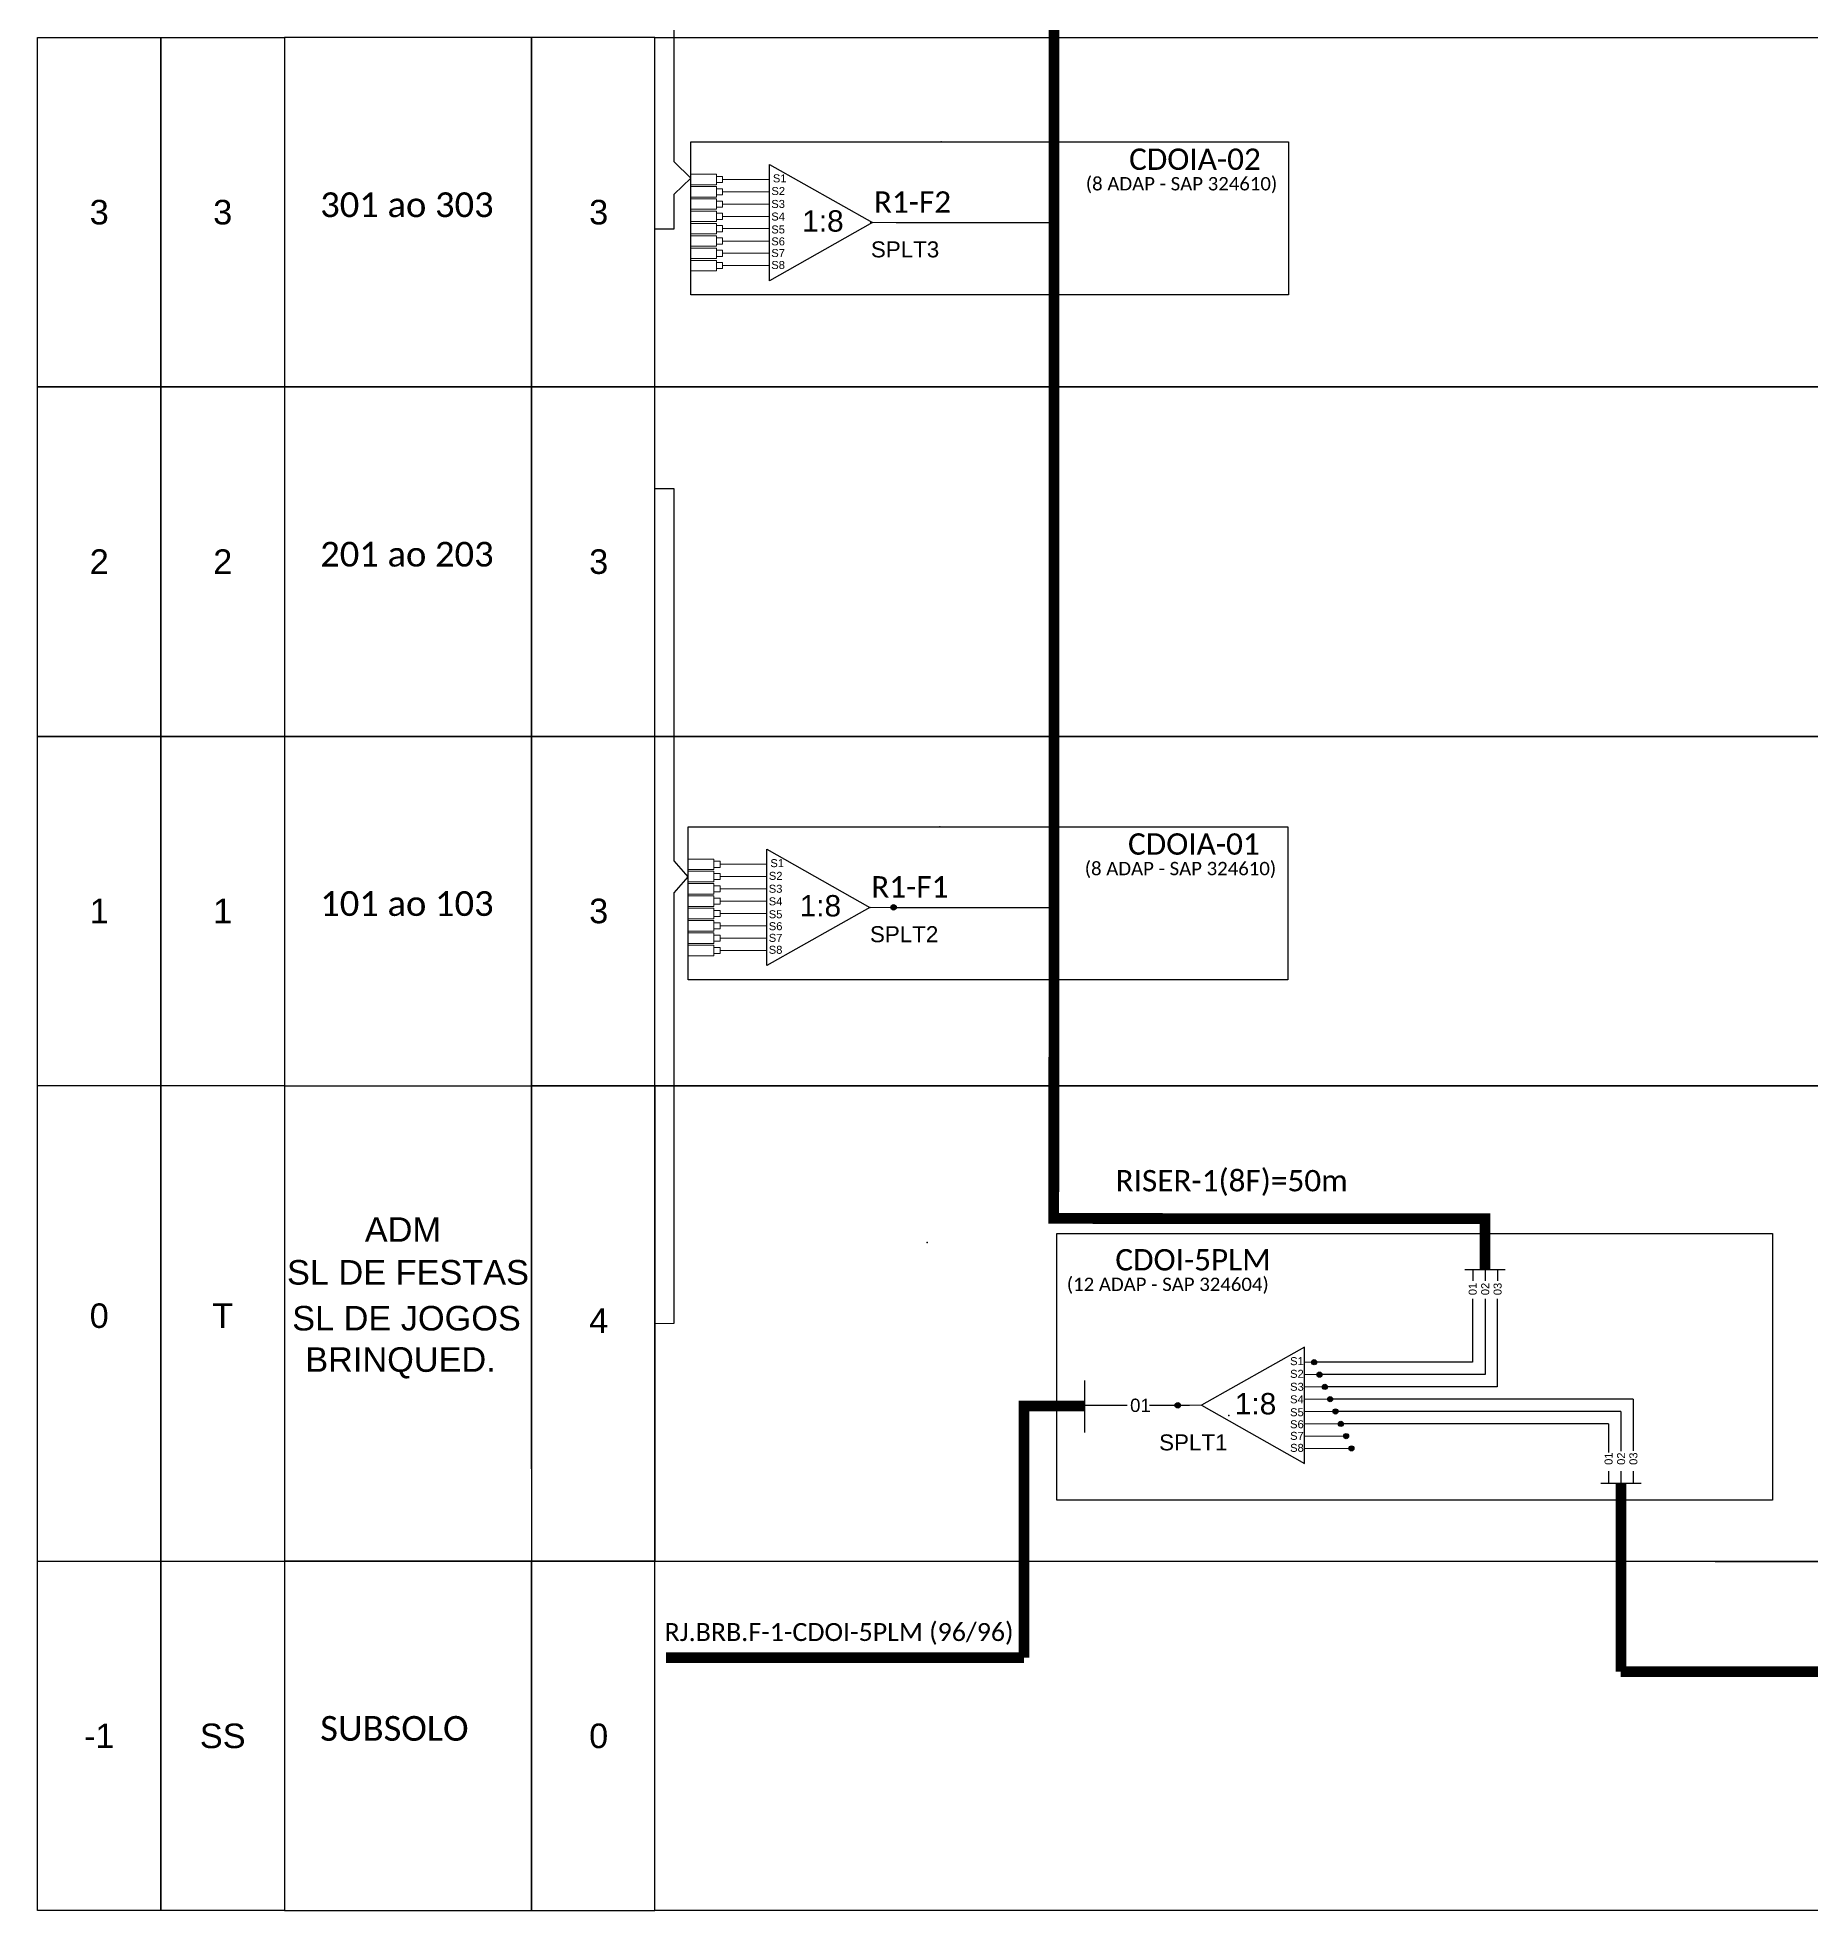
# Model space of a CAD drawing. Header units: inches. Extents: x 1064 to 5530, y 550 to 970.
# Drawn here: x 5258.4 to 5391.4, y 683 to 823.4 of the extents above; entities that cross this region are included whole.
import ezdxf
from ezdxf.enums import TextEntityAlignment as Align

# ---------------------------------------------------------------- set-up
doc = ezdxf.new("R2010")
doc.units = ezdxf.units.IN
doc.header["$MEASUREMENT"] = 0
doc.styles.add('ARIAL', font='arial.ttf')
doc.styles.add('WMF-Calibri0', font='calibri.ttf')

# ---------------------------------------------------------------- blocks, each defined once
blk = doc.blocks.new('SPLITTER_')
blk.add_point((0, 0))
at = {"style": 'ARIAL', "flags": 4}
blk.add_attdef('SPLT', (0, -3.26), '', height=1.5, dxfattribs=at)
blk = doc.blocks.new('SPLT_1-8_SC-APC_ESQ')
at = {"color": 3, "lineweight": 0}
for points in [[(2.41, -3.02), (0, -3.02)], [(2.41, -3.02), (2.41, -4)], [(2.41, -4), (0, -4)], [(2.41, -4.17), (0, -4.17)], [(2.41, -5.16), (0, -5.16)], [(2.41, -4.17), (2.41, -5.16)], [(2.99, -3.51), (7.37, -3.51)], [(7.37, -4.66), (2.99, -4.66)], [(2.41, -5.32), (0, -5.32)], [(2.41, -6.31), (0, -6.31)], [(2.41, -6.48), (0, -6.48)], [(2.41, -5.32), (2.41, -6.31)], [(2.41, -6.48), (2.41, -7.46)], [(7.37, -5.82), (2.99, -5.82)], [(7.37, -6.97), (2.99, -6.97)], [(2.41, -7.46), (0, -7.46)], [(2.41, -7.63), (0, -7.63)], [(2.41, -8.62), (0, -8.62)], [(2.41, -7.63), (2.41, -8.62)], [(7.37, -8.12), (2.99, -8.12)], [(2.41, -8.78), (0, -8.78)], [(2.41, -9.77), (0, -9.77)], [(2.41, -9.94), (0, -9.94)], [(2.41, -8.78), (2.41, -9.77)], [(2.41, -9.94), (2.41, -10.92)], [(7.37, -9.28), (2.99, -9.28)], [(7.37, -10.43), (2.99, -10.43)], [(2.41, -10.92), (0, -10.92)], [(2.41, -11.09), (0, -11.09)], [(2.41, -12.08), (0, -12.08)], [(2.41, -11.09), (2.41, -12.08)], [(7.37, -11.58), (2.99, -11.58)]]:
    blk.add_lwpolyline(points, dxfattribs=at)
for points in [[(2.99, -3.22), (2.41, -3.22), (2.41, -3.8), (2.99, -3.8)], [(2.99, -4.38), (2.41, -4.38), (2.41, -4.95), (2.99, -4.95)], [(2.99, -5.53), (2.41, -5.53), (2.41, -6.1), (2.99, -6.1)], [(2.99, -6.68), (2.41, -6.68), (2.41, -7.26), (2.99, -7.26)], [(2.99, -7.84), (2.41, -7.84), (2.41, -8.41), (2.99, -8.41)], [(2.99, -8.99), (2.41, -8.99), (2.41, -9.56), (2.99, -9.56)], [(2.99, -10.14), (2.41, -10.14), (2.41, -10.72), (2.99, -10.72)], [(2.99, -11.3), (2.41, -11.3), (2.41, -11.87), (2.99, -11.87)]]:
    blk.add_lwpolyline(points, close=True, dxfattribs=at)
at = {"color": 1}
blk.add_lwpolyline([(7.37, -2.1), (17.04, -7.55), (7.37, -13), (7.37, -2.1)], dxfattribs=at)
at = {"color": 1, "lineweight": 0}
blk.add_lwpolyline([(17.04, -7.55), (19.26, -7.55)], dxfattribs=at)
at = {"color": 1, "style": 'ARIAL'}
for s, height, p in [('S1', 0.75, (7.7, -3.78)), ('S2', 0.75, (7.56, -4.97)), ('S3', 0.75, (7.55, -6.18)), ('S4', 0.75, (7.55, -7.36)), ('1:8', 2, (10.45, -8.4)), ('S5', 0.75, (7.55, -8.57)), ('S6', 0.75, (7.55, -9.69)), ('S7', 0.75, (7.55, -10.78)), ('S8', 0.75, (7.55, -11.9))]:
    blk.add_text(s, height=height, dxfattribs=at).set_placement(p)
blk = doc.blocks.new('A$C415C251F')
at = {"color": 3}
blk.add_point((0, 0), dxfattribs=at)
blk = doc.blocks.new('LEG_CDOIA8_C-SPLT_ESQ')
at = {"color": 3, "extrusion": (0, 0, -1), "xscale": -1, "zscale": -1}
blk.add_blockref('A$C415C251F', (0, 0), dxfattribs=at)
at = {"color": 1, "style": 'WMF-Calibri0', "flags": 4}
blk.add_attdef('CDO', (21.44, -2.61), '', height=2, dxfattribs=at)
blk.add_attdef('MODELO', text='', height=1.5, dxfattribs=at).set_placement((22.54, -4.54), align=Align.CENTER)
at = {"style": 'ARIAL', "flags": 4}
blk.add_attdef('SPLITAGEM', text='', height=1.5, dxfattribs=at).set_placement((18.61, -12.59), align=Align.CENTER)

msp = doc.modelspace()

# ---------------------------------------------------------------- hatches: boundary and pattern name
h = msp.add_hatch(color=3)
h.dxf.hatch_style = 1
edge = h.paths.add_edge_path()
edge.add_arc((5322.64, 758.2), 0.205, 0, 360)
h = msp.add_hatch(color=3)
h.dxf.hatch_style = 1
edge = h.paths.add_edge_path()
edge.add_arc((5354.17, 724.1), 0.193, 0, 360)
h = msp.add_hatch(color=3)
h.dxf.hatch_style = 1
edge = h.paths.add_edge_path()
edge.add_arc((5354.57, 723.17), 0.193, 0, 360)
h = msp.add_hatch(color=3)
h.dxf.hatch_style = 1
edge = h.paths.add_edge_path()
edge.add_arc((5354.97, 722.25), 0.193, 0, 360)
h = msp.add_hatch(color=3)
h.dxf.hatch_style = 1
edge = h.paths.add_edge_path()
edge.add_arc((5343.95, 720.87), 0.205, 0, 360)
h = msp.add_hatch(color=3)
h.dxf.hatch_style = 1
edge = h.paths.add_edge_path()
edge.add_arc((5355.37, 721.33), 0.193, 0, 360)
h = msp.add_hatch(color=3)
h.dxf.hatch_style = 1
edge = h.paths.add_edge_path()
edge.add_arc((5355.77, 720.41), 0.193, 0, 360)
h = msp.add_hatch(color=3)
h.dxf.hatch_style = 1
edge = h.paths.add_edge_path()
edge.add_arc((5356.17, 719.48), 0.193, 0, 360)
h = msp.add_hatch(color=3)
h.dxf.hatch_style = 1
edge = h.paths.add_edge_path()
edge.add_arc((5356.57, 718.56), 0.193, 0, 360)
h = msp.add_hatch(color=3)
h.dxf.hatch_style = 1
edge = h.paths.add_edge_path()
edge.add_arc((5356.97, 717.64), 0.193, 0, 360)

# ---------------------------------------------------------------- linework, layer by layer
for p, q in [((5258.45, 718.63), (5258.45, 744.83)), ((5267.71, 718.63), (5267.71, 744.83)), ((5267.71, 744.83), (5267.71, 718.63)), ((5276.96, 744.83), (5276.96, 718.63)), ((5276.96, 744.83), (5276.96, 718.63)), ((5295.48, 718.63), (5295.48, 744.83)), ((5304.74, 744.83), (5295.48, 744.83)), ((5295.48, 744.83), (5295.48, 718.63)), ((5304.74, 744.83), (5482.25, 744.83)), ((5304.74, 718.63), (5304.74, 744.83)), ((5304.74, 718.63), (5304.74, 744.83)), ((5258.45, 709.19), (5258.45, 742.3)), ((5267.71, 709.19), (5267.71, 742.3)), ((5267.71, 742.3), (5267.71, 709.19)), ((5276.96, 742.3), (5276.96, 709.18)), ((5276.96, 742.3), (5276.96, 716.11)), ((5295.48, 716.11), (5295.48, 742.3)), ((5295.48, 742.3), (5295.48, 709.18)), ((5304.74, 716.11), (5304.74, 742.3)), ((5304.74, 709.18), (5304.74, 742.3)), ((5276.96, 725.35), (5276.96, 725.35)), ((5295.48, 725.35), (5295.48, 725.35)), ((5304.74, 716.11), (5304.74, 716.11))]:
    msp.add_line(p, q)
at = {"color": 6}
for p, q in [((5378.1, 721.33), (5355.56, 721.33)), ((5377.17, 720.41), (5355.96, 720.41)), ((5377.17, 720.41), (5377.17, 717.44)), ((5378.1, 721.33), (5378.1, 717.45)), ((5376.25, 719.48), (5356.36, 719.48)), ((5376.25, 719.48), (5376.25, 717.33))]:
    msp.add_line(p, q, dxfattribs=at)
at = {"color": 5, "const_width": 0.8}
for points in [[(5334.66, 736.86), (5334.66, 888.23)], [(5366.98, 734.86), (5334.65, 734.88), (5334.65, 746.99)], [(5366.98, 731.06), (5366.98, 734.86), (5337.57, 734.86)]]:
    msp.add_lwpolyline(points, dxfattribs=at)
at = {"color": 3}
for points in [[(5306.18, 820.93), (5306.18, 841.03)], [(5306.18, 811.08), (5306.18, 811.68), (5307.43, 812.88), (5306.18, 814.09), (5306.18, 820.93)], [(5304.74, 809.06), (5306.18, 809.07), (5306.18, 811.08)], [(5306.18, 788.64), (5306.18, 789.59), (5304.74, 789.59)], [(5306.18, 768.54), (5306.18, 788.64)], [(5306.18, 758.69), (5306.18, 759.29), (5307.24, 760.49), (5306.18, 761.7), (5306.18, 768.54)], [(5304.74, 727), (5306.18, 727.02), (5306.18, 758.69)], [(5336.99, 720.87), (5340.15, 720.87)], [(5341.82, 720.87), (5344.84, 720.87), (5344.84, 720.87)]]:
    msp.add_lwpolyline(points, dxfattribs=at)
for points in [[(5258.45, 823.41), (5267.71, 823.41), (5267.71, 797.22), (5258.45, 797.22)], [(5267.71, 823.41), (5276.96, 823.41), (5276.96, 797.22), (5267.71, 797.22)], [(5295.48, 823.41), (5276.96, 823.41), (5276.96, 797.22), (5295.48, 797.22)], [(5304.74, 823.41), (5295.48, 823.41), (5295.48, 797.22), (5304.74, 797.22)], [(5304.74, 823.41), (5482.25, 823.41), (5482.25, 797.22), (5304.74, 797.22)], [(5258.45, 797.22), (5267.71, 797.22), (5267.71, 771.02), (5258.45, 771.02)], [(5267.71, 797.22), (5276.96, 797.22), (5276.96, 771.02), (5267.71, 771.02)], [(5295.48, 797.22), (5276.96, 797.22), (5276.96, 771.02), (5295.48, 771.02)], [(5304.74, 797.22), (5295.48, 797.22), (5295.48, 771.02), (5304.74, 771.02)], [(5304.74, 797.22), (5482.25, 797.22), (5482.25, 771.02), (5304.74, 771.02)], [(5258.45, 771.02), (5267.71, 771.02), (5267.71, 744.83), (5258.45, 744.83)], [(5267.71, 771.02), (5276.96, 771.02), (5276.96, 744.83), (5267.71, 744.83)], [(5295.48, 771.02), (5276.96, 771.02), (5276.96, 744.83), (5295.48, 744.83)], [(5304.74, 771.02), (5295.48, 771.02), (5295.48, 744.83), (5304.74, 744.83)], [(5304.74, 771.02), (5482.25, 771.02), (5482.25, 744.83), (5304.74, 744.83)], [(5258.45, 709.19), (5267.71, 709.19), (5267.71, 682.99), (5258.45, 682.99)], [(5267.71, 709.19), (5276.96, 709.19), (5276.96, 682.99), (5267.71, 682.99)], [(5295.48, 709.19), (5276.96, 709.19), (5276.96, 682.99), (5295.48, 682.99)], [(5304.74, 709.19), (5295.48, 709.19), (5295.48, 682.99), (5304.74, 682.99)], [(5304.74, 709.19), (5482.25, 709.19), (5482.25, 682.99), (5304.74, 682.99)]]:
    msp.add_lwpolyline(points, close=True)
at = {"color": 1}
for points in [[(5307.43, 815.58), (5352.26, 815.58), (5352.26, 804.12), (5307.43, 804.12)], [(5307.24, 764.24), (5352.19, 764.24), (5352.19, 752.78), (5307.24, 752.78)], [(5334.89, 733.74), (5388.53, 733.74), (5388.53, 713.76), (5334.89, 713.76)]]:
    msp.add_lwpolyline(points, close=True, dxfattribs=at)
at = {"color": 5}
for points in [[(5322.84, 809.54), (5334.66, 809.54)], [(5322.64, 758.2), (5334.58, 758.2)], [(5365.47, 731.06), (5368.5, 731.06)], [(5366.07, 731.06), (5366.07, 730.19)], [(5366.99, 731.06), (5366.99, 730.19)], [(5367.92, 731.06), (5367.92, 730.19)], [(5366.06, 728.85), (5366.06, 724.1), (5354.36, 724.1)], [(5366.99, 728.85), (5366.99, 723.17), (5354.76, 723.17)], [(5367.91, 728.85), (5367.91, 722.25), (5355.16, 722.25)]]:
    msp.add_lwpolyline(points, dxfattribs=at)
for points in [[(5304.74, 744.83), (5304.74, 709.18)], [(5258.45, 709.19), (5510.03, 709.13)]]:
    msp.add_lwpolyline(points)
at = {"color": 6, "const_width": 0.8}
for points in [[(5377.17, 700.89), (5453.18, 700.92), (5453.18, 737.64)], [(5377.18, 715.03), (5377.18, 700.89)]]:
    msp.add_lwpolyline(points, dxfattribs=at)
at = {"color": 1}
for points in [[(5353.46, 725.23), (5345.73, 720.87), (5353.46, 716.51), (5353.46, 725.23)], [(5336.99, 718.84), (5336.99, 722.72)]]:
    msp.add_lwpolyline(points, dxfattribs=at)
at = {"color": 7, "lineweight": 0}
for points in [[(5354.17, 724.1), (5353.46, 724.1)], [(5353.46, 723.17), (5354.57, 723.17)], [(5353.46, 722.25), (5354.97, 722.25)], [(5353.46, 721.33), (5355.37, 721.33)], [(5353.46, 720.41), (5355.77, 720.41)], [(5353.46, 719.48), (5355.97, 719.48)], [(5353.46, 718.56), (5356.57, 718.56)], [(5353.46, 717.64), (5356.97, 717.64)]]:
    msp.add_lwpolyline(points, dxfattribs=at)
at = {"color": 1, "const_width": 0.8}
for points in [[(5336.99, 720.83), (5332.42, 720.83), (5332.42, 701.94)], [(5305.58, 701.94), (5332.42, 701.94)]]:
    msp.add_lwpolyline(points, dxfattribs=at)
at = {"color": 1, "lineweight": 0}
msp.add_lwpolyline([(5345.73, 720.87), (5343.95, 720.87)], dxfattribs=at)
at = {"color": 6}
for points in [[(5375.66, 715.03), (5378.69, 715.03)], [(5376.25, 715.93), (5376.25, 715.03)], [(5377.18, 715.93), (5377.18, 715.03)], [(5378.1, 715.93), (5378.1, 715.03)]]:
    msp.add_lwpolyline(points, dxfattribs=at)
at = {"color": 3}
for centre, radius in [((5322.64, 758.2), 0.205), ((5354.17, 724.1), 0.193), ((5354.57, 723.17), 0.193), ((5354.97, 722.25), 0.193), ((5343.95, 720.87), 0.205), ((5355.37, 721.33), 0.193), ((5355.77, 720.41), 0.193), ((5356.17, 719.48), 0.193), ((5356.57, 718.56), 0.193), ((5356.97, 717.64), 0.193)]:
    msp.add_circle(centre, radius, dxfattribs=at)

# ---------------------------------------------------------------- block references
ref = msp.add_blockref('LEG_CDOIA8_C-SPLT_ESQ', (5326.2, 815.58), dxfattribs=dict(at, xscale=0.8000000000001819, yscale=0.8000000000001819, zscale=0.8))
ref.add_attrib('CDO', 'CDOIA-02', (5340.3, 813.49), dxfattribs={"color": 1, "height": 1.6, "style": 'WMF-Calibri0'})
ref.add_attrib('MODELO', '(8 ADAP - SAP 324610)', dxfattribs={"color": 1, "height": 1, "style": 'WMF-Calibri0'}).set_placement((5344.23, 811.95), align=Align.CENTER)
at = {"xscale": 0.8000000000001819, "yscale": 0.8000000000001819, "zscale": 0.8}
for p in [(5307.43, 815.58), (5307.24, 764.24)]:
    msp.add_blockref('SPLT_1-8_SC-APC_ESQ', p, dxfattribs=at)
ref = msp.add_blockref('SPLITTER_', (5320.94, 809.54), dxfattribs=dict(xscale=0.8000000000001819, yscale=0.8000000000001819, zscale=0.8))
ref.add_attrib('SPLT', 'SPLT3', (5320.94, 806.93), dxfattribs={"height": 1.2, "style": 'ARIAL'})
at = {"color": 3}
ref = msp.add_blockref('LEG_CDOIA8_C-SPLT_ESQ', (5326.12, 764.24), dxfattribs=dict(at, xscale=0.8000000000001819, yscale=0.8000000000001819, zscale=0.8))
ref.add_attrib('CDO', 'CDOIA-01', (5340.22, 762.15), dxfattribs={"color": 1, "height": 1.6, "style": 'WMF-Calibri0'})
ref.add_attrib('MODELO', '(8 ADAP - SAP 324610)', dxfattribs={"color": 1, "height": 1, "style": 'WMF-Calibri0'}).set_placement((5344.15, 760.61), align=Align.CENTER)
ref = msp.add_blockref('SPLITTER_', (5320.87, 758.2), dxfattribs=dict(xscale=0.8000000000001819, yscale=0.8000000000001819, zscale=0.8))
ref.add_attrib('SPLT', 'SPLT2', (5320.87, 755.59), dxfattribs={"height": 1.2, "style": 'ARIAL'})
ref = msp.add_blockref('LEG_CDOIA8_C-SPLT_ESQ', (5325.17, 733.07), dxfattribs=dict(at, xscale=0.8000000000001819, yscale=0.8000000000001819, zscale=0.8))
ref.add_attrib('CDO', 'CDOI-5PLM', (5339.27, 730.98), dxfattribs={"color": 1, "height": 1.6, "style": 'WMF-Calibri0'})
ref.add_attrib('MODELO', '(12 ADAP - SAP 324604)', dxfattribs={"color": 1, "height": 1, "style": 'WMF-Calibri0'}).set_placement((5343.2, 729.44), align=Align.CENTER)
ref = msp.add_blockref('SPLITTER_', (5347.77, 720.1), dxfattribs=dict(xscale=-0.8000000000001819, yscale=0.8000000000001819, zscale=0.8))
ref.add_attrib('SPLT', 'SPLT1', (5342.55, 717.49), dxfattribs={"height": 1.2, "style": 'ARIAL'})

# ---------------------------------------------------------------- texts
for s, height, style, p in [('301 ao 303', 1.854, 'WMF-Calibri0', (5279.65, 809.95)), ('201 ao 203', 1.854, 'WMF-Calibri0', (5279.65, 783.75)), ('101 ao 103', 1.854, 'WMF-Calibri0', (5279.65, 757.56)), ('SL DE FESTAS', 1.84, 'ARIAL', (5277.16, 729.92)), ('SL DE JOGOS', 1.84, 'ARIAL', (5277.55, 726.48)), ('BRINQUED.', 1.84, 'ARIAL', (5278.53, 723.38)), ('SUBSOLO', 1.854, 'WMF-Calibri0', (5279.65, 695.72))]:
    msp.add_text(s, height=height, dxfattribs=dict(style=style)).set_placement(p)
at = {"color": 5, "style": 'WMF-Calibri0'}
for s, p in [('R1-F2', (5321.16, 810.28)), ('R1-F1', (5320.96, 758.94)), ('RISER-1(8F)=50m', (5339.28, 736.91))]:
    msp.add_text(s, height=1.6, dxfattribs=at).set_placement(p)
at = {"style": 'ARIAL'}
for s, p in [('01', (5366.06, 729.59)), ('02', (5367, 729.59)), ('03', (5367.93, 729.59)), ('01', (5376.25, 716.87)), ('02', (5377.19, 716.87)), ('03', (5378.11, 716.87))]:
    msp.add_text(s, height=0.6, rotation=90, dxfattribs=at).set_placement(p, align=Align.MIDDLE_CENTER)
at = {"color": 1}
for s, height, style, p in [('S1', 0.6, 'ARIAL', (5352.37, 723.88)), ('S2', 0.6, 'ARIAL', (5352.37, 722.93)), ('1:8', 1.6, 'ARIAL', (5348.23, 720.19)), ('S3', 0.6, 'ARIAL', (5352.37, 721.96)), ('S4', 0.6, 'ARIAL', (5352.37, 721.02)), ('S5', 0.6, 'ARIAL', (5352.37, 720.05)), ('S6', 0.6, 'ARIAL', (5352.37, 719.15)), ('S7', 0.6, 'ARIAL', (5352.37, 718.28)), ('S8', 0.6, 'ARIAL', (5352.37, 717.38)), ('RJ.BRB.F-1-CDOI-5PLM (96/96)', 1.344, 'WMF-Calibri0', (5305.47, 703.2))]:
    msp.add_text(s, height=height, dxfattribs=dict(at, style=style)).set_placement(p)
at = {"style": 'ARIAL'}
msp.add_text('01', height=1, dxfattribs=at).set_placement((5341.15, 720.87), align=Align.MIDDLE_CENTER)
at = {"style": 'ARIAL', "flags": 12}
for tag, p in [('3', (5263.08, 810.32)), ('3', (5272.34, 810.32)), ('3', (5300.53, 810.32)), ('2', (5263.08, 784.12)), ('2', (5272.34, 784.12)), ('3', (5300.53, 784.12)), ('1', (5263.08, 757.93)), ('1', (5272.34, 757.93)), ('3', (5300.53, 757.93)), ('ADM', (5285.85, 734.05)), ('0', (5263.08, 727.59)), ('T', (5272.34, 727.59)), ('4', (5300.53, 727.22)), ('-1', (5263.08, 696.09)), ('SS', (5272.34, 696.09)), ('0', (5300.53, 696.09))]:
    msp.add_attdef(tag, text='XX', height=1.84, dxfattribs=at).set_placement(p, align=Align.MIDDLE_CENTER)

doc.saveas('drawing.dxf')
